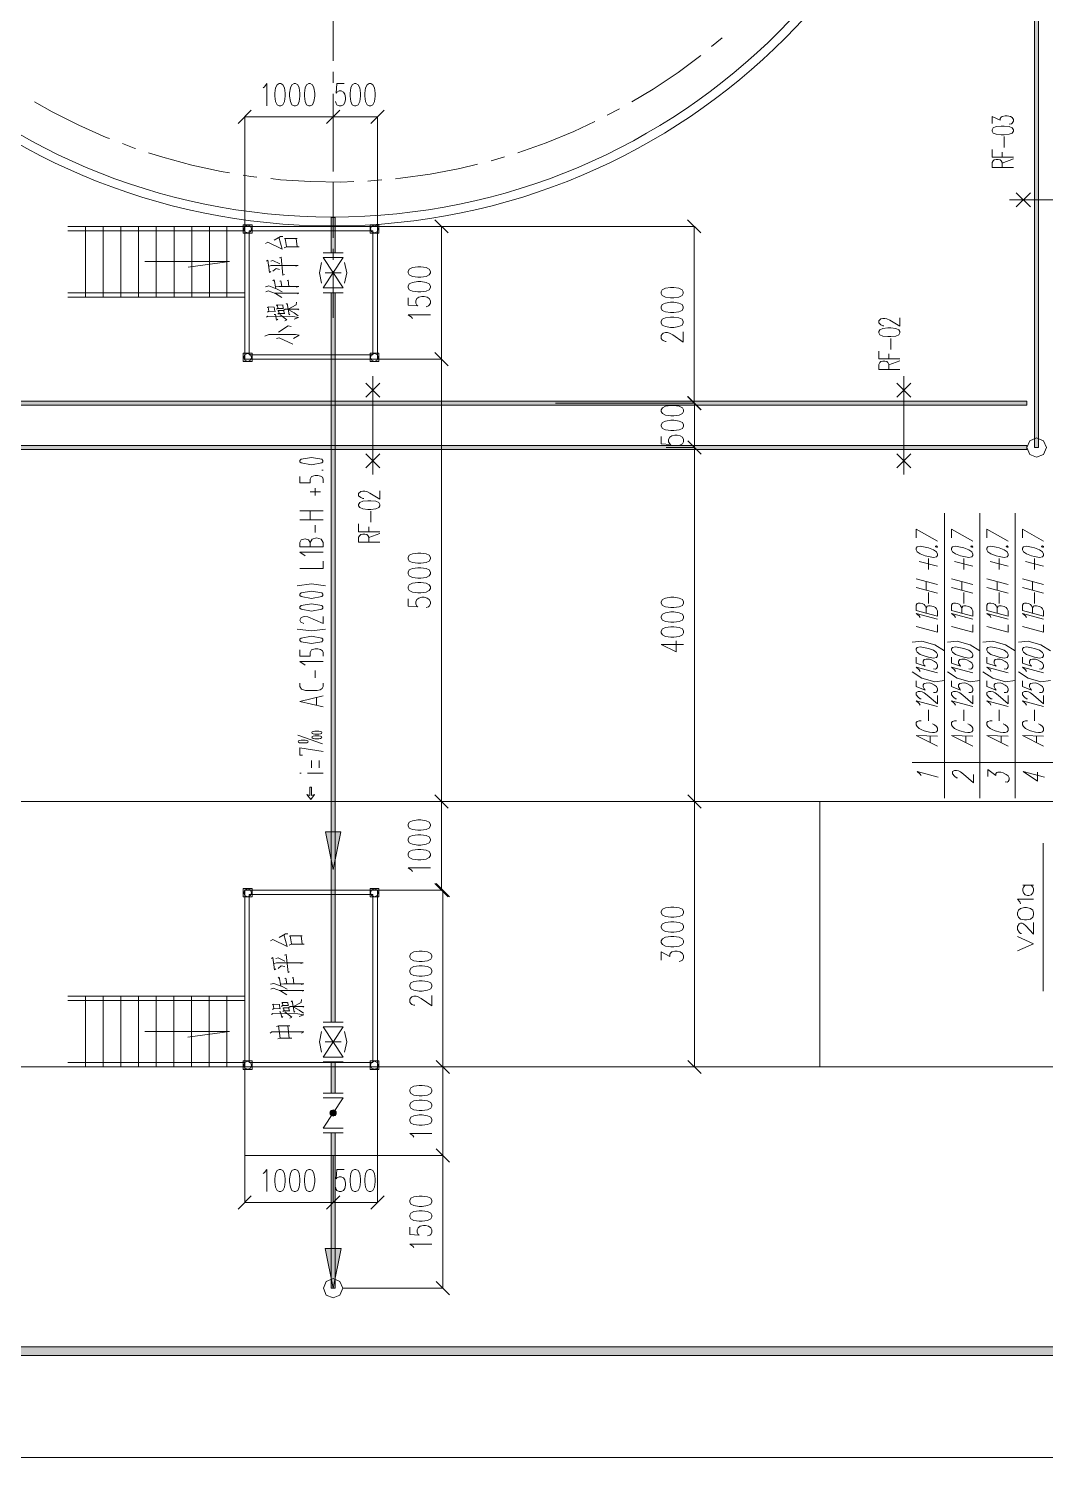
# Model space of a CAD drawing. Header units: millimetres. Extents: x 261 to 114907, y 32 to 1998430.
# Drawn here: x 61651 to 73145, y 1927133 to 1943283 of the extents above; entities that cross this region are included whole.
import ezdxf

# ---------------------------------------------------------------- set-up
doc = ezdxf.new("R2010")
doc.units = ezdxf.units.MM

msp = doc.modelspace()

# ---------------------------------------------------------------- hatches: boundary and pattern name
h = msp.add_hatch(color=0)
h.dxf.hatch_style = 2
h.paths.add_polyline_path([(73068, 1938547), (73023, 1938547), (73023, 1958852), (73068, 1958852)])
h = msp.add_hatch(color=0)
h.dxf.hatch_style = 2
h.paths.add_polyline_path([(65071, 1941148), (65116, 1941148), (65116, 1940748), (65071, 1940748)])
h = msp.add_hatch(color=0)
h.dxf.hatch_style = 2
h.paths.add_polyline_path([(65071, 1940298), (65116, 1940298), (65116, 1932054), (65071, 1932054)])
h = msp.add_hatch(color=0)
h.dxf.hatch_style = 2
h.paths.add_polyline_path([(72936, 1939070), (72936, 1939025), (53041, 1939025), (53041, 1939070)])
h = msp.add_hatch(color=0)
h.dxf.hatch_style = 2
h.paths.add_polyline_path([(72936, 1938570), (72936, 1938525), (53041, 1938525), (53041, 1938570)])
h = msp.add_hatch(color=0)
h.dxf.hatch_style = 2
h.paths.add_polyline_path([(65094, 1933778), (65009, 1934204), (65179, 1934204)])
h = msp.add_hatch(color=0)
h.dxf.hatch_style = 2
h.paths.add_polyline_path([(65071, 1931604), (65116, 1931604), (65116, 1931251), (65071, 1931251)])
h = msp.add_hatch(color=0)
h.dxf.hatch_style = 2
h.paths.add_polyline_path([(65060, 1931014), (65060, 1931038), (65059, 1931036)])
h = msp.add_hatch(color=0)
h.dxf.hatch_style = 2
h.paths.add_polyline_path([(65072, 1930999), (65072, 1931055), (65060, 1931038)])
h = msp.add_hatch(color=0)
h.dxf.hatch_style = 2
h.paths.add_polyline_path([(65060, 1931014), (65072, 1930999), (65060, 1931038)])
h = msp.add_hatch(color=0)
h.dxf.hatch_style = 2
h.paths.add_polyline_path([(65072, 1930999), (65074, 1930996), (65072, 1931055)])
h = msp.add_hatch(color=0)
h.dxf.hatch_style = 2
h.paths.add_polyline_path([(65074, 1930996), (65074, 1931055), (65072, 1931055)])
h = msp.add_hatch(color=0)
h.dxf.hatch_style = 2
h.paths.add_polyline_path([(65114, 1930997), (65114, 1931056), (65074, 1930996)])
h = msp.add_hatch(color=0)
h.dxf.hatch_style = 2
h.paths.add_polyline_path([(65074, 1930996), (65114, 1931056), (65074, 1931055)])
h = msp.add_hatch(color=0)
h.dxf.hatch_style = 2
h.paths.add_polyline_path([(65114, 1930997), (65115, 1930998), (65114, 1931056)])
h = msp.add_hatch(color=0)
h.dxf.hatch_style = 2
h.paths.add_polyline_path([(65115, 1930998), (65115, 1931054), (65114, 1931056)])
h = msp.add_hatch(color=0)
h.dxf.hatch_style = 2
h.paths.add_polyline_path([(65115, 1930998), (65127, 1931015), (65115, 1931054)])
h = msp.add_hatch(color=0)
h.dxf.hatch_style = 2
h.paths.add_polyline_path([(65127, 1931015), (65127, 1931039), (65115, 1931054)])
h = msp.add_hatch(color=0)
h.dxf.hatch_style = 2
h.paths.add_polyline_path([(65071, 1930802), (65116, 1930802), (65116, 1929045), (65071, 1929045)])
h = msp.add_hatch(color=0)
h.dxf.hatch_style = 2
h.paths.add_polyline_path([(65094, 1929045), (65184, 1929495), (65004, 1929495)])
h = msp.add_hatch(color=0)
h.dxf.hatch_style = 2
h.paths.add_polyline_path([(16914, 1928283), (17014, 1928383), (113657, 1928383), (113757, 1928283)])

# ---------------------------------------------------------------- linework, layer by layer
at = {"color": 0, "lineweight": 0}
for points in [[(114907, 1927133), (114907, 1998430), (13963, 1998430), (13963, 1927133)], [(73068, 1938547), (73023, 1938547), (73023, 1958852), (73068, 1958852)], [(64485, 1942661), (64460, 1942649), (64443, 1942613), (64435, 1942554), (64435, 1942518), (64443, 1942459), (64460, 1942423), (64485, 1942411), (64502, 1942411), (64527, 1942423), (64543, 1942459), (64552, 1942518), (64552, 1942554), (64543, 1942613), (64527, 1942649), (64502, 1942661)], [(64652, 1942661), (64627, 1942649), (64610, 1942613), (64602, 1942554), (64602, 1942518), (64610, 1942459), (64627, 1942423), (64652, 1942411), (64668, 1942411), (64693, 1942423), (64710, 1942459), (64718, 1942518), (64718, 1942554), (64710, 1942613), (64693, 1942649), (64668, 1942661)], [(64819, 1942661), (64794, 1942649), (64777, 1942613), (64769, 1942554), (64769, 1942518), (64777, 1942459), (64794, 1942423), (64819, 1942411), (64835, 1942411), (64860, 1942423), (64877, 1942459), (64885, 1942518), (64885, 1942554), (64877, 1942613), (64860, 1942649), (64835, 1942661)], [(65335, 1942661), (65310, 1942649), (65294, 1942613), (65285, 1942554), (65285, 1942518), (65294, 1942459), (65310, 1942423), (65335, 1942411), (65352, 1942411), (65377, 1942423), (65394, 1942459), (65402, 1942518), (65402, 1942554), (65394, 1942613), (65377, 1942649), (65352, 1942661)], [(65502, 1942661), (65477, 1942649), (65460, 1942613), (65452, 1942554), (65452, 1942518), (65460, 1942459), (65477, 1942423), (65502, 1942411), (65519, 1942411), (65544, 1942423), (65560, 1942459), (65569, 1942518), (65569, 1942554), (65560, 1942613), (65544, 1942649), (65519, 1942661)], [(72680, 1942083), (72646, 1942083), (72589, 1942088), (72554, 1942103), (72543, 1942124), (72543, 1942139), (72554, 1942160), (72589, 1942175), (72646, 1942180), (72680, 1942180), (72737, 1942175), (72771, 1942160), (72783, 1942139), (72783, 1942124), (72771, 1942103), (72737, 1942088)], [(65071, 1941148), (65116, 1941148), (65116, 1940748), (65071, 1940748)], [(64177, 1940970), (64076, 1940970), (64076, 1941066), (64177, 1941066)], [(64083, 1941018), (64096, 1941049), (64128, 1941063), (64159, 1941049), (64172, 1941018), (64159, 1940986), (64128, 1940973), (64096, 1940986)], [(65511, 1940970), (65611, 1940970), (65611, 1941066), (65511, 1941066)], [(65511, 1940970), (65611, 1940970), (65611, 1941066), (65511, 1941066)], [(65515, 1941018), (65528, 1941049), (65560, 1941063), (65591, 1941049), (65604, 1941018), (65591, 1940986), (65560, 1940973), (65528, 1940986)], [(65515, 1941018), (65528, 1941049), (65560, 1941063), (65591, 1941049), (65604, 1941018), (65591, 1940986), (65560, 1940973), (65528, 1940986)], [(65943, 1940523), (65955, 1940498), (65991, 1940481), (66050, 1940473), (66086, 1940473), (66146, 1940481), (66181, 1940498), (66193, 1940523), (66193, 1940539), (66181, 1940564), (66146, 1940581), (66086, 1940589), (66050, 1940589), (65991, 1940581), (65955, 1940564), (65943, 1940539)], [(65943, 1940356), (65955, 1940331), (65991, 1940315), (66050, 1940306), (66086, 1940306), (66146, 1940315), (66181, 1940331), (66193, 1940356), (66193, 1940373), (66181, 1940398), (66146, 1940414), (66086, 1940423), (66050, 1940423), (65991, 1940414), (65955, 1940398), (65943, 1940373)], [(68801, 1940290), (68813, 1940265), (68849, 1940248), (68908, 1940240), (68944, 1940240), (69003, 1940248), (69039, 1940265), (69051, 1940290), (69051, 1940306), (69039, 1940331), (69003, 1940348), (68944, 1940356), (68908, 1940356), (68849, 1940348), (68813, 1940331), (68801, 1940306)], [(65071, 1940298), (65116, 1940298), (65116, 1932054), (65071, 1932054)], [(68801, 1940123), (68813, 1940098), (68849, 1940081), (68908, 1940073), (68944, 1940073), (69003, 1940081), (69039, 1940098), (69051, 1940123), (69051, 1940140), (69039, 1940165), (69003, 1940181), (68944, 1940190), (68908, 1940190), (68849, 1940181), (68813, 1940165), (68801, 1940140)], [(68801, 1939956), (68813, 1939931), (68849, 1939914), (68908, 1939906), (68944, 1939906), (69003, 1939914), (69039, 1939931), (69051, 1939956), (69051, 1939973), (69039, 1939998), (69003, 1940015), (68944, 1940023), (68908, 1940023), (68849, 1940015), (68813, 1939998), (68801, 1939973)], [(71398, 1939801), (71364, 1939801), (71307, 1939806), (71273, 1939822), (71261, 1939843), (71261, 1939858), (71273, 1939878), (71307, 1939894), (71364, 1939899), (71398, 1939899), (71455, 1939894), (71490, 1939878), (71501, 1939858), (71501, 1939843), (71490, 1939822), (71455, 1939806)], [(64177, 1939520), (64076, 1939520), (64076, 1939616), (64177, 1939616)], [(64083, 1939567), (64096, 1939599), (64128, 1939612), (64159, 1939599), (64172, 1939567), (64159, 1939535), (64128, 1939522), (64096, 1939535)], [(65511, 1939520), (65611, 1939520), (65611, 1939616), (65511, 1939616)], [(65511, 1939520), (65611, 1939520), (65611, 1939616), (65511, 1939616)], [(65515, 1939567), (65528, 1939599), (65560, 1939612), (65591, 1939599), (65604, 1939567), (65591, 1939535), (65560, 1939522), (65528, 1939535)], [(65515, 1939567), (65528, 1939599), (65560, 1939612), (65591, 1939599), (65604, 1939567), (65591, 1939535), (65560, 1939522), (65528, 1939535)], [(72936, 1939070), (72936, 1939025), (53041, 1939025), (53041, 1939070)], [(68803, 1938956), (68815, 1938931), (68851, 1938914), (68910, 1938906), (68946, 1938906), (69006, 1938914), (69041, 1938931), (69053, 1938956), (69053, 1938973), (69041, 1938998), (69006, 1939014), (68946, 1939023), (68910, 1939023), (68851, 1939014), (68815, 1938998), (68803, 1938973)], [(68803, 1938789), (68815, 1938764), (68851, 1938747), (68910, 1938739), (68946, 1938739), (69006, 1938747), (69041, 1938764), (69053, 1938789), (69053, 1938806), (69041, 1938831), (69006, 1938847), (68946, 1938856), (68910, 1938856), (68851, 1938847), (68815, 1938831), (68803, 1938806)], [(72936, 1938570), (72936, 1938525), (53041, 1938525), (53041, 1938570)], [(72936, 1938547), (72968, 1938625), (73045, 1938657), (73123, 1938625), (73156, 1938547), (73123, 1938470), (73045, 1938437), (72968, 1938470)], [(65519, 1937848), (65485, 1937848), (65428, 1937854), (65394, 1937869), (65382, 1937889), (65382, 1937905), (65394, 1937926), (65428, 1937941), (65485, 1937946), (65519, 1937946), (65577, 1937941), (65611, 1937926), (65622, 1937905), (65622, 1937889), (65611, 1937869), (65577, 1937854)], [(71822, 1937315), (71787, 1937324), (71730, 1937345), (71696, 1937370), (71684, 1937393), (71684, 1937409), (71696, 1937426), (71730, 1937433), (71787, 1937422), (71822, 1937413), (71879, 1937392), (71913, 1937368), (71924, 1937344), (71924, 1937329), (71913, 1937311), (71879, 1937305)], [(71913, 1937420), (71921, 1937420), (71925, 1937424), (71921, 1937430), (71913, 1937435), (71904, 1937434), (71901, 1937430), (71904, 1937425)], [(72222, 1937315), (72187, 1937324), (72130, 1937345), (72096, 1937370), (72084, 1937393), (72084, 1937409), (72096, 1937426), (72130, 1937433), (72187, 1937422), (72222, 1937413), (72279, 1937392), (72313, 1937368), (72325, 1937344), (72325, 1937329), (72313, 1937311), (72279, 1937305)], [(72313, 1937420), (72322, 1937420), (72325, 1937424), (72322, 1937430), (72313, 1937435), (72305, 1937434), (72301, 1937430), (72305, 1937425)], [(72621, 1937315), (72587, 1937324), (72530, 1937345), (72496, 1937370), (72484, 1937393), (72484, 1937409), (72496, 1937426), (72530, 1937433), (72587, 1937422), (72621, 1937413), (72679, 1937392), (72713, 1937368), (72724, 1937344), (72724, 1937329), (72713, 1937311), (72679, 1937305)], [(72713, 1937420), (72721, 1937420), (72725, 1937424), (72721, 1937430), (72713, 1937435), (72705, 1937434), (72702, 1937430), (72705, 1937425)], [(73022, 1937315), (72987, 1937324), (72930, 1937345), (72896, 1937370), (72885, 1937393), (72885, 1937409), (72896, 1937426), (72930, 1937433), (72987, 1937422), (73022, 1937413), (73079, 1937392), (73113, 1937368), (73125, 1937344), (73125, 1937329), (73113, 1937311), (73079, 1937305)], [(73113, 1937420), (73122, 1937420), (73125, 1937424), (73122, 1937430), (73113, 1937435), (73105, 1937434), (73101, 1937430), (73105, 1937425)], [(65943, 1937289), (65955, 1937264), (65991, 1937247), (66050, 1937239), (66086, 1937239), (66146, 1937247), (66181, 1937264), (66193, 1937289), (66193, 1937305), (66181, 1937330), (66146, 1937347), (66086, 1937355), (66050, 1937355), (65991, 1937347), (65955, 1937330), (65943, 1937305)], [(65943, 1937122), (65955, 1937097), (65991, 1937080), (66050, 1937072), (66086, 1937072), (66146, 1937080), (66181, 1937097), (66193, 1937122), (66193, 1937139), (66181, 1937164), (66146, 1937180), (66086, 1937189), (66050, 1937189), (65991, 1937180), (65955, 1937164), (65943, 1937139)], [(65943, 1936956), (65955, 1936931), (65991, 1936914), (66050, 1936906), (66086, 1936906), (66146, 1936914), (66181, 1936931), (66193, 1936956), (66193, 1936972), (66181, 1936997), (66146, 1937014), (66086, 1937022), (66050, 1937022), (65991, 1937014), (65955, 1936997), (65943, 1936972)], [(68803, 1936789), (68815, 1936764), (68851, 1936747), (68910, 1936739), (68946, 1936739), (69006, 1936747), (69041, 1936764), (69053, 1936789), (69053, 1936805), (69041, 1936830), (69006, 1936847), (68946, 1936855), (68910, 1936855), (68851, 1936847), (68815, 1936830), (68803, 1936805)], [(68803, 1936622), (68815, 1936597), (68851, 1936580), (68910, 1936572), (68946, 1936572), (69006, 1936580), (69041, 1936597), (69053, 1936622), (69053, 1936639), (69041, 1936664), (69006, 1936680), (68946, 1936689), (68910, 1936689), (68851, 1936680), (68815, 1936664), (68803, 1936639)], [(68803, 1936455), (68815, 1936430), (68851, 1936413), (68910, 1936405), (68946, 1936405), (69006, 1936413), (69041, 1936430), (69053, 1936455), (69053, 1936472), (69041, 1936497), (69006, 1936513), (68946, 1936522), (68910, 1936522), (68851, 1936513), (68815, 1936497), (68803, 1936472)], [(71822, 1936179), (71787, 1936188), (71730, 1936208), (71696, 1936233), (71684, 1936257), (71684, 1936272), (71696, 1936289), (71730, 1936296), (71787, 1936285), (71822, 1936276), (71879, 1936256), (71913, 1936231), (71924, 1936207), (71924, 1936192), (71913, 1936175), (71879, 1936168)], [(72222, 1936179), (72187, 1936188), (72130, 1936208), (72096, 1936233), (72084, 1936257), (72084, 1936272), (72096, 1936289), (72130, 1936296), (72187, 1936285), (72222, 1936276), (72279, 1936256), (72313, 1936231), (72325, 1936207), (72325, 1936192), (72313, 1936175), (72279, 1936168)], [(72621, 1936179), (72587, 1936188), (72530, 1936208), (72496, 1936233), (72484, 1936257), (72484, 1936272), (72496, 1936289), (72530, 1936296), (72587, 1936285), (72621, 1936276), (72679, 1936256), (72713, 1936231), (72724, 1936207), (72724, 1936192), (72713, 1936175), (72679, 1936168)], [(73022, 1936179), (72987, 1936188), (72930, 1936208), (72896, 1936233), (72885, 1936257), (72885, 1936272), (72896, 1936289), (72930, 1936296), (72987, 1936285), (73022, 1936276), (73079, 1936256), (73113, 1936231), (73125, 1936207), (73125, 1936192), (73113, 1936175), (73079, 1936168)], [(70595, 1931546), (70595, 1934546), (79597, 1934546), (79597, 1931546)], [(65094, 1933778), (65009, 1934204), (65179, 1934204)], [(65943, 1934271), (65955, 1934246), (65991, 1934230), (66050, 1934221), (66086, 1934221), (66146, 1934230), (66181, 1934246), (66193, 1934271), (66193, 1934288), (66181, 1934313), (66146, 1934330), (66086, 1934338), (66050, 1934338), (65991, 1934330), (65955, 1934313), (65943, 1934288)], [(65943, 1934105), (65955, 1934080), (65991, 1934063), (66050, 1934055), (66086, 1934055), (66146, 1934063), (66181, 1934080), (66193, 1934105), (66193, 1934121), (66181, 1934146), (66146, 1934163), (66086, 1934171), (66050, 1934171), (65991, 1934163), (65955, 1934146), (65943, 1934121)], [(65943, 1933938), (65955, 1933913), (65991, 1933896), (66050, 1933888), (66086, 1933888), (66146, 1933896), (66181, 1933913), (66193, 1933938), (66193, 1933955), (66181, 1933980), (66146, 1933996), (66086, 1934005), (66050, 1934005), (65991, 1933996), (65955, 1933980), (65943, 1933955)], [(64177, 1933469), (64076, 1933469), (64076, 1933565), (64177, 1933565)], [(64177, 1933469), (64076, 1933469), (64076, 1933565), (64177, 1933565)], [(64083, 1933516), (64096, 1933547), (64128, 1933561), (64159, 1933547), (64172, 1933516), (64159, 1933484), (64128, 1933471), (64096, 1933484)], [(64083, 1933516), (64096, 1933547), (64128, 1933561), (64159, 1933547), (64172, 1933516), (64159, 1933484), (64128, 1933471), (64096, 1933484)], [(65511, 1933469), (65611, 1933469), (65611, 1933565), (65511, 1933565)], [(65515, 1933516), (65528, 1933547), (65560, 1933561), (65591, 1933547), (65604, 1933516), (65591, 1933484), (65560, 1933471), (65528, 1933484)], [(68803, 1933288), (68815, 1933263), (68851, 1933246), (68910, 1933238), (68946, 1933238), (69006, 1933246), (69041, 1933263), (69053, 1933288), (69053, 1933304), (69041, 1933329), (69006, 1933346), (68946, 1933354), (68910, 1933354), (68851, 1933346), (68815, 1933329), (68803, 1933304)], [(72933, 1933208), (72907, 1933208), (72864, 1933216), (72839, 1933238), (72830, 1933266), (72830, 1933288), (72839, 1933318), (72864, 1933339), (72907, 1933347), (72933, 1933347), (72976, 1933339), (73001, 1933318), (73010, 1933288), (73010, 1933266), (73001, 1933238), (72976, 1933216)], [(68803, 1933121), (68815, 1933096), (68851, 1933079), (68910, 1933071), (68946, 1933071), (69006, 1933079), (69041, 1933096), (69053, 1933121), (69053, 1933138), (69041, 1933163), (69006, 1933179), (68946, 1933188), (68910, 1933188), (68851, 1933179), (68815, 1933163), (68803, 1933138)], [(68803, 1932954), (68815, 1932929), (68851, 1932913), (68910, 1932904), (68946, 1932904), (69006, 1932913), (69041, 1932929), (69053, 1932954), (69053, 1932971), (69041, 1932996), (69006, 1933013), (68946, 1933021), (68910, 1933021), (68851, 1933013), (68815, 1932996), (68803, 1932971)], [(65959, 1932788), (65971, 1932763), (66006, 1932746), (66066, 1932738), (66102, 1932738), (66162, 1932746), (66197, 1932763), (66209, 1932788), (66209, 1932804), (66197, 1932829), (66162, 1932846), (66102, 1932854), (66066, 1932854), (66006, 1932846), (65971, 1932829), (65959, 1932804)], [(65959, 1932621), (65971, 1932596), (66006, 1932579), (66066, 1932571), (66102, 1932571), (66162, 1932579), (66197, 1932596), (66209, 1932621), (66209, 1932638), (66197, 1932663), (66162, 1932680), (66102, 1932688), (66066, 1932688), (66006, 1932680), (65971, 1932663), (65959, 1932638)], [(65959, 1932454), (65971, 1932429), (66006, 1932413), (66066, 1932404), (66102, 1932404), (66162, 1932413), (66197, 1932429), (66209, 1932454), (66209, 1932471), (66197, 1932496), (66162, 1932513), (66102, 1932521), (66066, 1932521), (66006, 1932513), (65971, 1932496), (65959, 1932471)], [(64177, 1931518), (64076, 1931518), (64076, 1931614), (64177, 1931614)], [(64177, 1931518), (64076, 1931518), (64076, 1931614), (64177, 1931614)], [(64083, 1931565), (64096, 1931597), (64128, 1931610), (64159, 1931597), (64172, 1931565), (64159, 1931534), (64128, 1931520), (64096, 1931534)], [(64083, 1931565), (64096, 1931597), (64128, 1931610), (64159, 1931597), (64172, 1931565), (64159, 1931534), (64128, 1931520), (64096, 1931534)], [(65511, 1931518), (65611, 1931518), (65611, 1931614), (65511, 1931614)], [(65515, 1931565), (65528, 1931597), (65560, 1931610), (65591, 1931597), (65604, 1931565), (65591, 1931534), (65560, 1931520), (65528, 1931534)], [(65071, 1931604), (65116, 1931604), (65116, 1931251), (65071, 1931251)], [(65959, 1931271), (65971, 1931246), (66006, 1931229), (66066, 1931221), (66102, 1931221), (66162, 1931229), (66197, 1931246), (66209, 1931271), (66209, 1931287), (66197, 1931312), (66162, 1931329), (66102, 1931337), (66066, 1931337), (66006, 1931329), (65971, 1931312), (65959, 1931287)], [(65959, 1931104), (65971, 1931079), (66006, 1931062), (66066, 1931054), (66102, 1931054), (66162, 1931062), (66197, 1931079), (66209, 1931104), (66209, 1931120), (66197, 1931145), (66162, 1931162), (66102, 1931170), (66066, 1931170), (66006, 1931162), (65971, 1931145), (65959, 1931120)], [(65058, 1931026), (65068, 1931052), (65094, 1931062), (65119, 1931052), (65129, 1931026), (65119, 1931001), (65094, 1930990), (65068, 1931001)], [(65060, 1931014), (65060, 1931038), (65059, 1931036)], [(65072, 1930999), (65072, 1931055), (65060, 1931038)], [(65060, 1931014), (65072, 1930999), (65060, 1931038)], [(65072, 1930999), (65074, 1930996), (65072, 1931055)], [(65074, 1930996), (65074, 1931055), (65072, 1931055)], [(65114, 1930997), (65114, 1931056), (65074, 1930996)], [(65074, 1930996), (65114, 1931056), (65074, 1931055)], [(65114, 1930997), (65115, 1930998), (65114, 1931056)], [(65115, 1930998), (65115, 1931054), (65114, 1931056)], [(65115, 1930998), (65127, 1931015), (65115, 1931054)], [(65127, 1931015), (65127, 1931039), (65115, 1931054)], [(65127, 1931015), (65127, 1931039)], [(65959, 1930937), (65971, 1930912), (66006, 1930896), (66066, 1930887), (66102, 1930887), (66162, 1930896), (66197, 1930912), (66209, 1930937), (66209, 1930954), (66197, 1930979), (66162, 1930995), (66102, 1931004), (66066, 1931004), (66006, 1930995), (65971, 1930979), (65959, 1930954)], [(65071, 1930802), (65116, 1930802), (65116, 1929045), (65071, 1929045)], [(64485, 1930389), (64460, 1930377), (64443, 1930341), (64435, 1930281), (64435, 1930246), (64443, 1930186), (64460, 1930150), (64485, 1930138), (64502, 1930138), (64527, 1930150), (64543, 1930186), (64552, 1930246), (64552, 1930281), (64543, 1930341), (64527, 1930377), (64502, 1930389)], [(64652, 1930389), (64627, 1930377), (64610, 1930341), (64602, 1930281), (64602, 1930246), (64610, 1930186), (64627, 1930150), (64652, 1930138), (64668, 1930138), (64693, 1930150), (64710, 1930186), (64718, 1930246), (64718, 1930281), (64710, 1930341), (64693, 1930377), (64668, 1930389)], [(64819, 1930389), (64794, 1930377), (64777, 1930341), (64769, 1930281), (64769, 1930246), (64777, 1930186), (64794, 1930150), (64819, 1930138), (64835, 1930138), (64860, 1930150), (64877, 1930186), (64885, 1930246), (64885, 1930281), (64877, 1930341), (64860, 1930377), (64835, 1930389)], [(65335, 1930389), (65310, 1930377), (65294, 1930341), (65285, 1930281), (65285, 1930246), (65294, 1930186), (65310, 1930150), (65335, 1930138), (65352, 1930138), (65377, 1930150), (65394, 1930186), (65402, 1930246), (65402, 1930281), (65394, 1930341), (65377, 1930377), (65352, 1930389)], [(65502, 1930389), (65477, 1930377), (65460, 1930341), (65452, 1930281), (65452, 1930246), (65460, 1930186), (65477, 1930150), (65502, 1930138), (65519, 1930138), (65544, 1930150), (65560, 1930186), (65569, 1930246), (65569, 1930281), (65560, 1930341), (65544, 1930377), (65519, 1930389)], [(65959, 1930020), (65971, 1929995), (66006, 1929979), (66066, 1929970), (66102, 1929970), (66162, 1929979), (66197, 1929995), (66209, 1930020), (66209, 1930037), (66197, 1930062), (66162, 1930079), (66102, 1930087), (66066, 1930087), (66006, 1930079), (65971, 1930062), (65959, 1930037)], [(65959, 1929854), (65971, 1929829), (66006, 1929812), (66066, 1929804), (66102, 1929804), (66162, 1929812), (66197, 1929829), (66209, 1929854), (66209, 1929870), (66197, 1929895), (66162, 1929912), (66102, 1929920), (66066, 1929920), (66006, 1929912), (65971, 1929895), (65959, 1929870)], [(65094, 1929045), (65184, 1929495), (65004, 1929495)], [(64984, 1929045), (65016, 1929123), (65094, 1929155), (65171, 1929123), (65204, 1929045), (65171, 1928967), (65094, 1928935), (65016, 1928967)], [(16914, 1928283), (17014, 1928383), (113657, 1928383), (113757, 1928283)]]:
    msp.add_lwpolyline(points, close=True, dxfattribs=at)
for points in [[(65094, 1942919), (65094, 1943544)], [(69372, 1943079), (69493, 1943179)], [(68469, 1942454), (68711, 1942599), (68993, 1942788), (69250, 1942980)], [(65094, 1942669), (65094, 1942794)], [(64302, 1942613), (64319, 1942625), (64343, 1942661), (64343, 1942411)], [(65219, 1942661), (65136, 1942661), (65127, 1942554), (65136, 1942566), (65161, 1942578), (65186, 1942578), (65211, 1942566), (65227, 1942542), (65235, 1942506), (65235, 1942482), (65227, 1942447), (65211, 1942423), (65186, 1942411), (65161, 1942411), (65136, 1942423), (65127, 1942435), (65119, 1942459)], [(61719, 1942454), (61916, 1942343), (62219, 1942191), (62530, 1942054), (62565, 1942040)], [(65094, 1941918), (65094, 1942544)], [(64169, 1942361), (64019, 1942211)], [(64094, 1940856), (64094, 1942288)], [(65094, 1942286), (64094, 1942286)], [(65169, 1942361), (65019, 1942211)], [(65019, 1942211), (65169, 1942361)], [(65094, 1941783), (65094, 1942288)], [(65094, 1941783), (65094, 1942288)], [(65594, 1942286), (65094, 1942286)], [(65519, 1942211), (65669, 1942361)], [(65594, 1940868), (65594, 1942288)], [(68193, 1942303), (68332, 1942377)], [(72543, 1942211), (72543, 1942288), (72634, 1942247), (72634, 1942267), (72646, 1942283), (72657, 1942288), (72691, 1942298), (72714, 1942298), (72749, 1942288), (72771, 1942278), (72783, 1942257), (72783, 1942237), (72771, 1942216), (72760, 1942206), (72737, 1942201)], [(67180, 1941879), (67500, 1941992), (67814, 1942120), (68053, 1942233)], [(62712, 1941984), (62846, 1941933), (62859, 1941929)], [(72680, 1941938), (72680, 1942062)], [(63008, 1941880), (63169, 1941828), (63497, 1941740), (63829, 1941668), (63922, 1941653)], [(65094, 1941668), (65094, 1941793)], [(66879, 1941789), (67029, 1941834)], [(72783, 1941830), (72543, 1941830), (72543, 1941918)], [(72783, 1941712), (72543, 1941712), (72543, 1941768), (72554, 1941789), (72566, 1941799), (72589, 1941805), (72612, 1941805), (72634, 1941799), (72646, 1941789), (72657, 1941768), (72657, 1941712)], [(72657, 1941830), (72657, 1941887)], [(72657, 1941763), (72783, 1941810)], [(64077, 1941627), (64163, 1941612), (64232, 1941605)], [(65799, 1941586), (65856, 1941591), (66192, 1941638), (66525, 1941702), (66726, 1941751)], [(64388, 1941587), (64500, 1941574), (64839, 1941553), (65179, 1941549), (65329, 1941554)], [(65094, 1940918), (65094, 1941543)], [(65486, 1941560), (65518, 1941562), (65643, 1941572)], [(72740, 1941348), (74352, 1941348)], [(72975, 1941269), (72816, 1941428)], [(72975, 1941428), (72816, 1941269)], [(64095, 1941048), (62094, 1941048)], [(64095, 1940998), (62094, 1940998)], [(62294, 1940248), (62294, 1941048)], [(62494, 1940248), (62494, 1941048)], [(62694, 1940248), (62694, 1941048)], [(62894, 1940248), (62894, 1941048)], [(63094, 1940248), (63094, 1941048)], [(63295, 1940248), (63295, 1941048)], [(63495, 1940248), (63495, 1941048)], [(63695, 1940248), (63695, 1941048)], [(63894, 1940248), (63894, 1941048)], [(65594, 1941048), (64094, 1941048)], [(64094, 1939547), (64094, 1941048)], [(65544, 1940998), (64144, 1940998)], [(64144, 1939597), (64144, 1940998)], [(65097, 1941048), (69178, 1941048)], [(65544, 1939597), (65544, 1940998)], [(65594, 1939547), (65594, 1941048)], [(66016, 1941048), (66321, 1941048)], [(66393, 1940973), (66243, 1941123)], [(66318, 1939547), (66318, 1941048)], [(69251, 1940973), (69101, 1941123)], [(69176, 1941048), (69176, 1939048)], [(64357, 1940869), (64328, 1940854)], [(64357, 1940869), (64518, 1940791), (64480, 1940924)], [(64499, 1940935), (64426, 1940892)], [(64499, 1940935), (64524, 1940935)], [(64565, 1940820), (64552, 1940910), (64540, 1940906), (64556, 1940910), (64688, 1940912), (64675, 1940912), (64688, 1940818)], [(64568, 1940818), (64540, 1940805)], [(64568, 1940818), (64710, 1940818)], [(64388, 1940537), (64373, 1940527), (64357, 1940664), (64341, 1940654)], [(64414, 1940660), (64388, 1940656)], [(64414, 1940660), (64493, 1940625)], [(64527, 1940496), (64505, 1940701), (64486, 1940693)], [(64981, 1940748), (65206, 1940748)], [(64981, 1940694), (65206, 1940694)], [(64981, 1940694), (65206, 1940352)], [(65206, 1940694), (64981, 1940352)], [(65094, 1940668), (65094, 1940793)], [(62966, 1940649), (63924, 1940649)], [(63924, 1940649), (63454, 1940586)], [(64395, 1940605), (64370, 1940597)], [(64395, 1940605), (64697, 1940605), (64672, 1940597)], [(64448, 1940570), (64414, 1940543)], [(64448, 1940570), (64489, 1940562)], [(64527, 1940496), (64543, 1940505)], [(64963, 1940406), (64941, 1940523), (64963, 1940640)], [(65184, 1940523), (65004, 1940523)], [(65094, 1940013), (65094, 1940543)], [(65224, 1940640), (65247, 1940523), (65224, 1940406)], [(64366, 1940374), (64328, 1940365)], [(64366, 1940374), (64461, 1940336), (64518, 1940306)], [(64445, 1940345), (64426, 1940445), (64414, 1940433)], [(64480, 1940369), (64445, 1940363)], [(64480, 1940369), (64707, 1940369), (64675, 1940359)], [(64502, 1940433), (64493, 1940427)], [(64502, 1940433), (64515, 1940369)], [(64593, 1940369), (64584, 1940441), (64574, 1940435)], [(64981, 1940352), (65206, 1940352)], [(64095, 1940298), (62094, 1940298)], [(64095, 1940248), (62094, 1940248)], [(64360, 1940318), (64332, 1940308)], [(64360, 1940318), (64442, 1940287), (64515, 1940244)], [(64426, 1940293), (64707, 1940293), (64691, 1940285)], [(64603, 1940054), (64596, 1940046), (64574, 1940175), (64562, 1940167)], [(64587, 1940111), (64675, 1940159), (64678, 1940189)], [(64981, 1940298), (65206, 1940298)], [(65943, 1940240), (65943, 1940156), (66050, 1940148), (66039, 1940156), (66027, 1940181), (66027, 1940206), (66039, 1940231), (66062, 1940248), (66098, 1940256), (66122, 1940256), (66158, 1940248), (66181, 1940231), (66193, 1940206), (66193, 1940181), (66181, 1940156), (66170, 1940148), (66146, 1940140)], [(64354, 1940031), (64341, 1940023)], [(64366, 1940089), (64360, 1940136), (64347, 1940130), (64363, 1940138), (64429, 1940136), (64436, 1940089)], [(64366, 1940089), (64351, 1940077)], [(64354, 1940031), (64637, 1940029), (64703, 1940019), (64653, 1939999)], [(64366, 1940089), (64442, 1940087)], [(64467, 1939999), (64455, 1939986), (64442, 1940052), (64429, 1940050)], [(64464, 1940121), (64452, 1940113)], [(64470, 1940119), (64464, 1940156), (64455, 1940150), (64461, 1940159), (64521, 1940156)], [(64464, 1940121), (64534, 1940121)], [(64477, 1940097), (64467, 1940091), (64477, 1940097), (64537, 1940097), (64540, 1940062)], [(64477, 1940062), (64467, 1940056)], [(64477, 1940097), (64483, 1940062)], [(64477, 1940062), (64546, 1940062)], [(64549, 1939980), (64571, 1939993), (64493, 1940052)], [(64524, 1940159), (64530, 1940121)], [(64537, 1940101), (64552, 1940111), (64707, 1940111), (64694, 1940105)], [(64653, 1940072), (64593, 1940103)], [(64653, 1940072), (64700, 1940036)], [(65991, 1940006), (65979, 1940023), (65943, 1940048), (66193, 1940048)], [(71318, 1939925), (71307, 1939925), (71284, 1939935), (71261, 1939956), (71261, 1939981), (71284, 1940002), (71307, 1940007), (71330, 1940007), (71352, 1940002), (71387, 1939987), (71501, 1939920), (71501, 1940012)], [(64587, 1939923), (64477, 1939851)], [(64587, 1939923), (64621, 1939915)], [(68860, 1939748), (68849, 1939748), (68825, 1939756), (68813, 1939764), (68801, 1939781), (68801, 1939814), (68813, 1939831), (68825, 1939839), (68849, 1939848), (68872, 1939848), (68896, 1939839), (68932, 1939823), (69051, 1939739), (69051, 1939856)], [(64366, 1939825), (64322, 1939808)], [(64366, 1939825), (64669, 1939827), (64710, 1939816), (64644, 1939781)], [(64483, 1939788), (64452, 1939780)], [(64483, 1939788), (64637, 1939718)], [(71398, 1939657), (71398, 1939781)], [(65594, 1939547), (64094, 1939547)], [(65544, 1939597), (64144, 1939597)], [(65456, 1939547), (66321, 1939547)], [(65456, 1939547), (66321, 1939547)], [(66393, 1939473), (66243, 1939622)], [(66243, 1939622), (66393, 1939473)], [(66318, 1934546), (66318, 1939547)], [(71501, 1939549), (71261, 1939549), (71261, 1939637)], [(71501, 1939431), (71261, 1939431), (71261, 1939488), (71273, 1939508), (71284, 1939519), (71307, 1939524), (71330, 1939524), (71352, 1939519), (71364, 1939508), (71375, 1939488), (71375, 1939431)], [(71375, 1939549), (71375, 1939606)], [(71375, 1939482), (71501, 1939529)], [(65623, 1939118), (65464, 1939277)], [(65464, 1939118), (65623, 1939277)], [(65544, 1938242), (65544, 1939353)], [(71625, 1939118), (71466, 1939277)], [(71466, 1939118), (71625, 1939277)], [(71545, 1938242), (71545, 1939353)], [(67609, 1939048), (69178, 1939048)], [(68859, 1939048), (69180, 1939048)], [(69101, 1939123), (69251, 1938973)], [(69253, 1938973), (69103, 1939123)], [(69178, 1939048), (69178, 1938547)], [(68803, 1938672), (68803, 1938589), (68910, 1938581), (68898, 1938589), (68886, 1938614), (68886, 1938639), (68898, 1938664), (68922, 1938681), (68958, 1938689), (68981, 1938689), (69017, 1938681), (69041, 1938664), (69053, 1938639), (69053, 1938614), (69041, 1938589), (69029, 1938581), (69006, 1938572)], [(69103, 1938622), (69253, 1938472)], [(69253, 1938472), (69103, 1938622)], [(64732, 1938416), (64719, 1938403), (64719, 1938387), (64732, 1938375)], [(64965, 1938416), (64849, 1938436), (64732, 1938416)], [(64965, 1938375), (64978, 1938387), (64978, 1938403), (64965, 1938416)], [(65623, 1938477), (65464, 1938318)], [(65464, 1938477), (65623, 1938318)], [(68859, 1938547), (69180, 1938547)], [(68859, 1938547), (69180, 1938547)], [(69178, 1938547), (69178, 1934546)], [(71625, 1938477), (71466, 1938318)], [(71466, 1938477), (71625, 1938318)], [(64732, 1938375), (64849, 1938354), (64965, 1938375)], [(64892, 1938232), (64851, 1938220), (64834, 1938191)], [(64921, 1938232), (64892, 1938232)], [(64980, 1938191), (64972, 1938212), (64951, 1938226), (64921, 1938232)], [(64980, 1938293), (64965, 1938293)], [(64834, 1938191), (64834, 1938150), (64718, 1938150), (64718, 1938222)], [(64892, 1938007), (64892, 1938089)], [(64980, 1938150), (64980, 1938191)], [(64951, 1938048), (64834, 1938048)], [(65439, 1937972), (65428, 1937972), (65405, 1937982), (65382, 1938003), (65382, 1938028), (65405, 1938049), (65428, 1938054), (65451, 1938054), (65474, 1938049), (65508, 1938033), (65622, 1937966), (65622, 1938059)], [(64718, 1937834), (64980, 1937834)], [(64834, 1937732), (64834, 1937834)], [(65519, 1937704), (65519, 1937828)], [(72004, 1934584), (72004, 1937807)], [(72404, 1934584), (72404, 1937807)], [(72805, 1934584), (72805, 1937807)], [(72805, 1934584), (72805, 1937807)], [(64980, 1937732), (64718, 1937732)], [(64892, 1937589), (64892, 1937670)], [(65622, 1937596), (65382, 1937596), (65382, 1937684)], [(65497, 1937596), (65497, 1937653)], [(71684, 1937527), (71684, 1937625), (71924, 1937489)], [(72084, 1937527), (72084, 1937625), (72325, 1937489)], [(72484, 1937527), (72484, 1937625), (72724, 1937489)], [(72885, 1937527), (72885, 1937625), (73125, 1937489)], [(64980, 1937476), (64958, 1937512), (64907, 1937527), (64855, 1937512), (64834, 1937476), (64817, 1937505), (64776, 1937517), (64734, 1937505), (64718, 1937476)], [(64718, 1937476), (64718, 1937425), (64980, 1937425)], [(64834, 1937476), (64834, 1937425)], [(64980, 1937425), (64980, 1937476)], [(65622, 1937478), (65382, 1937478), (65382, 1937534), (65394, 1937555), (65405, 1937565), (65428, 1937570), (65451, 1937570), (65474, 1937565), (65485, 1937555), (65497, 1937534), (65497, 1937478)], [(65497, 1937530), (65622, 1937576)], [(64980, 1937364), (64718, 1937364), (64776, 1937323)], [(64718, 1937180), (64980, 1937180), (64980, 1937262)], [(71822, 1937171), (71822, 1937295)], [(72222, 1937171), (72222, 1937295)], [(72621, 1937171), (72621, 1937295)], [(73022, 1937171), (73022, 1937295)], [(71719, 1937261), (71924, 1937205)], [(72119, 1937261), (72325, 1937205)], [(72519, 1937261), (72724, 1937205)], [(72919, 1937261), (73125, 1937205)], [(65009, 1936986), (64849, 1937006), (64688, 1936986)], [(71684, 1937064), (71924, 1937000)], [(71924, 1936902), (71684, 1936966)], [(71798, 1936936), (71798, 1937034)], [(72084, 1937064), (72325, 1937000)], [(72325, 1936902), (72084, 1936966)], [(72199, 1936936), (72199, 1937034)], [(72484, 1937064), (72724, 1937000)], [(72724, 1936902), (72484, 1936966)], [(72599, 1936936), (72599, 1937034)], [(72885, 1937064), (73125, 1937000)], [(73125, 1936902), (72885, 1936966)], [(72999, 1936936), (72999, 1937034)], [(64732, 1936905), (64719, 1936892), (64719, 1936876), (64732, 1936864)], [(64965, 1936905), (64849, 1936925), (64732, 1936905)], [(64732, 1936864), (64849, 1936843), (64965, 1936864)], [(64965, 1936762), (64849, 1936782), (64732, 1936762)], [(64965, 1936864), (64978, 1936876), (64978, 1936892), (64965, 1936905)], [(65943, 1936839), (65943, 1936755), (66050, 1936747), (66039, 1936755), (66027, 1936780), (66027, 1936805), (66039, 1936830), (66062, 1936847), (66098, 1936855), (66122, 1936855), (66158, 1936847), (66181, 1936830), (66193, 1936805), (66193, 1936780), (66181, 1936755), (66170, 1936747), (66146, 1936739)], [(71924, 1936640), (71684, 1936704), (71684, 1936766), (71696, 1936783), (71707, 1936790), (71730, 1936790), (71753, 1936783), (71776, 1936772), (71787, 1936759), (71798, 1936735), (71798, 1936673)], [(71822, 1936786), (71822, 1936909)], [(72325, 1936640), (72084, 1936704), (72084, 1936766), (72096, 1936783), (72107, 1936790), (72130, 1936790), (72153, 1936783), (72176, 1936772), (72187, 1936759), (72199, 1936735), (72199, 1936673)], [(72222, 1936786), (72222, 1936909)], [(72724, 1936640), (72484, 1936704), (72484, 1936766), (72496, 1936783), (72507, 1936790), (72530, 1936790), (72553, 1936783), (72576, 1936772), (72587, 1936759), (72599, 1936735), (72599, 1936673)], [(72621, 1936786), (72621, 1936909)], [(73125, 1936640), (72885, 1936704), (72885, 1936766), (72896, 1936783), (72908, 1936790), (72930, 1936790), (72953, 1936783), (72976, 1936772), (72987, 1936759), (72999, 1936735), (72999, 1936673)], [(73022, 1936786), (73022, 1936909)], [(64806, 1936633), (64767, 1936639), (64731, 1936625), (64718, 1936598)], [(64732, 1936762), (64719, 1936749), (64719, 1936733), (64732, 1936721)], [(64732, 1936721), (64849, 1936700), (64965, 1936721)], [(64806, 1936633), (64980, 1936557), (64980, 1936639)], [(64965, 1936721), (64978, 1936733), (64978, 1936749), (64965, 1936762)], [(71730, 1936625), (71719, 1936644), (71684, 1936673), (71924, 1936609)], [(71798, 1936735), (71810, 1936753), (71822, 1936760), (71844, 1936759), (71879, 1936750), (71901, 1936738), (71913, 1936725), (71924, 1936701), (71924, 1936640)], [(72130, 1936625), (72119, 1936644), (72084, 1936673), (72325, 1936609)], [(72199, 1936735), (72210, 1936753), (72222, 1936760), (72244, 1936759), (72279, 1936750), (72302, 1936738), (72313, 1936725), (72325, 1936701), (72325, 1936640)], [(72530, 1936625), (72519, 1936644), (72484, 1936673), (72724, 1936609)], [(72599, 1936735), (72610, 1936753), (72621, 1936760), (72645, 1936759), (72679, 1936750), (72702, 1936738), (72713, 1936725), (72724, 1936701), (72724, 1936640)], [(72930, 1936625), (72919, 1936644), (72885, 1936673), (73125, 1936609)], [(72999, 1936735), (73010, 1936753), (73022, 1936760), (73045, 1936759), (73079, 1936750), (73102, 1936738), (73113, 1936725), (73125, 1936701), (73125, 1936640)], [(64688, 1936496), (64849, 1936476), (65009, 1936496)], [(64718, 1936598), (64729, 1936572), (64761, 1936557)], [(71684, 1936524), (71924, 1936460), (71924, 1936542)], [(72084, 1936524), (72325, 1936460), (72325, 1936542)], [(72484, 1936524), (72724, 1936460), (72724, 1936542)], [(72885, 1936524), (73125, 1936460), (73125, 1936542)], [(64732, 1936394), (64719, 1936382), (64719, 1936366), (64732, 1936353)], [(64965, 1936394), (64849, 1936415), (64732, 1936394)], [(64732, 1936353), (64849, 1936332), (64965, 1936353)], [(64965, 1936353), (64978, 1936366), (64978, 1936382), (64965, 1936394)], [(68803, 1936322), (68970, 1936238), (68970, 1936363)], [(68803, 1936322), (69053, 1936322)], [(72004, 1936248), (71894, 1936319), (71749, 1936358), (71638, 1936346)], [(72404, 1936248), (72294, 1936319), (72149, 1936358), (72039, 1936346)], [(72805, 1936248), (72694, 1936319), (72549, 1936358), (72439, 1936346)], [(73204, 1936248), (73094, 1936319), (72949, 1936358), (72839, 1936346)], [(64834, 1936231), (64834, 1936190), (64718, 1936190), (64718, 1936261)], [(64892, 1936272), (64851, 1936260), (64834, 1936231)], [(64921, 1936272), (64892, 1936272)], [(64980, 1936231), (64972, 1936251), (64951, 1936266), (64921, 1936272)], [(64980, 1936190), (64980, 1936231)], [(71684, 1936179), (71684, 1936112), (71787, 1936075), (71776, 1936088), (71764, 1936111), (71764, 1936132), (71776, 1936150), (71798, 1936154), (71833, 1936155), (71856, 1936149), (71890, 1936129), (71913, 1936113), (71924, 1936089), (71924, 1936069), (71913, 1936051), (71901, 1936044), (71879, 1936045)], [(72084, 1936179), (72084, 1936112), (72187, 1936075), (72176, 1936088), (72164, 1936111), (72164, 1936132), (72176, 1936150), (72199, 1936154), (72233, 1936155), (72256, 1936149), (72290, 1936129), (72313, 1936113), (72325, 1936089), (72325, 1936069), (72313, 1936051), (72302, 1936044), (72279, 1936045)], [(72484, 1936179), (72484, 1936112), (72587, 1936075), (72576, 1936088), (72565, 1936111), (72565, 1936132), (72576, 1936150), (72599, 1936154), (72633, 1936155), (72656, 1936149), (72690, 1936129), (72713, 1936113), (72724, 1936089), (72724, 1936069), (72713, 1936051), (72702, 1936044), (72679, 1936045)], [(72885, 1936179), (72885, 1936112), (72987, 1936075), (72976, 1936088), (72964, 1936111), (72964, 1936132), (72976, 1936150), (72999, 1936154), (73033, 1936155), (73056, 1936149), (73090, 1936129), (73113, 1936113), (73125, 1936089), (73125, 1936069), (73113, 1936051), (73102, 1936044), (73079, 1936045)], [(64980, 1936129), (64718, 1936129), (64776, 1936088)], [(64892, 1935945), (64892, 1936026)], [(71638, 1936011), (71749, 1935940), (71894, 1935901), (72004, 1935914)], [(71730, 1936018), (71719, 1936036), (71684, 1936066), (71924, 1936002)], [(72039, 1936011), (72149, 1935940), (72294, 1935901), (72404, 1935914)], [(72130, 1936018), (72119, 1936036), (72084, 1936066), (72325, 1936002)], [(72439, 1936011), (72549, 1935940), (72694, 1935901), (72805, 1935914)], [(72530, 1936018), (72519, 1936036), (72484, 1936066), (72724, 1936002)], [(72839, 1936011), (72949, 1935940), (73094, 1935901), (73204, 1935914)], [(72930, 1936018), (72919, 1936036), (72885, 1936066), (73125, 1936002)], [(64718, 1935848), (64718, 1935883)], [(64718, 1935848), (64736, 1935815), (64783, 1935802)], [(64914, 1935802), (64947, 1935808), (64971, 1935825), (64980, 1935848)], [(64980, 1935883), (64980, 1935848)], [(71684, 1935912), (71684, 1935845), (71787, 1935807), (71776, 1935820), (71764, 1935844), (71764, 1935864), (71776, 1935882), (71798, 1935886), (71833, 1935887), (71856, 1935881), (71890, 1935862), (71913, 1935845), (71924, 1935822), (71924, 1935801), (71913, 1935784), (71901, 1935777), (71879, 1935777)], [(72084, 1935912), (72084, 1935845), (72187, 1935807), (72176, 1935820), (72164, 1935844), (72164, 1935864), (72176, 1935882), (72199, 1935886), (72233, 1935887), (72256, 1935881), (72290, 1935862), (72313, 1935845), (72325, 1935822), (72325, 1935801), (72313, 1935784), (72302, 1935777), (72279, 1935777)], [(72484, 1935912), (72484, 1935845), (72587, 1935807), (72576, 1935820), (72565, 1935844), (72565, 1935864), (72576, 1935882), (72599, 1935886), (72633, 1935887), (72656, 1935881), (72690, 1935862), (72713, 1935845), (72724, 1935822), (72724, 1935801), (72713, 1935784), (72702, 1935777), (72679, 1935777)], [(72885, 1935912), (72885, 1935845), (72987, 1935807), (72976, 1935820), (72964, 1935844), (72964, 1935864), (72976, 1935882), (72999, 1935886), (73033, 1935887), (73056, 1935881), (73090, 1935862), (73113, 1935845), (73125, 1935822), (73125, 1935801), (73113, 1935784), (73102, 1935777), (73079, 1935777)], [(64980, 1935618), (64718, 1935679), (64980, 1935740)], [(64914, 1935802), (64783, 1935802)], [(64907, 1935723), (64907, 1935636)], [(71741, 1935706), (71730, 1935709), (71707, 1935726), (71684, 1935752), (71684, 1935778), (71707, 1935792), (71730, 1935792), (71753, 1935786), (71776, 1935774), (71810, 1935749), (71924, 1935652), (71924, 1935745)], [(71730, 1935637), (71719, 1935656), (71684, 1935686), (71924, 1935621)], [(72141, 1935706), (72130, 1935709), (72107, 1935726), (72084, 1935752), (72084, 1935778), (72107, 1935792), (72130, 1935792), (72153, 1935786), (72176, 1935774), (72210, 1935749), (72325, 1935652), (72325, 1935745)], [(72130, 1935637), (72119, 1935656), (72084, 1935686), (72325, 1935621)], [(72542, 1935706), (72530, 1935709), (72507, 1935726), (72484, 1935752), (72484, 1935778), (72507, 1935792), (72530, 1935792), (72553, 1935786), (72576, 1935774), (72610, 1935749), (72724, 1935652), (72724, 1935745)], [(72530, 1935637), (72519, 1935656), (72484, 1935686), (72724, 1935621)], [(72942, 1935706), (72930, 1935709), (72908, 1935726), (72885, 1935752), (72885, 1935778), (72908, 1935792), (72930, 1935792), (72953, 1935786), (72976, 1935774), (73010, 1935749), (73125, 1935652), (73125, 1935745)], [(72930, 1935637), (72919, 1935656), (72885, 1935686), (73125, 1935621)], [(71822, 1935459), (71822, 1935582)], [(72222, 1935459), (72222, 1935582)], [(72621, 1935459), (72621, 1935582)], [(73022, 1935459), (73022, 1935582)], [(64852, 1935325), (64855, 1935333)], [(64852, 1935325), (64855, 1935317)], [(64855, 1935333), (64867, 1935338)], [(64952, 1935338), (64933, 1935341), (64910, 1935341), (64886, 1935341), (64867, 1935338)], [(64886, 1935309), (64910, 1935309), (64933, 1935309), (64952, 1935312), (64964, 1935317), (64967, 1935325)], [(64964, 1935333), (64952, 1935338)], [(64967, 1935325), (64964, 1935333)], [(71741, 1935459), (71719, 1935460), (71696, 1935451), (71684, 1935439), (71684, 1935413), (71696, 1935394), (71719, 1935373), (71741, 1935362), (71776, 1935347), (71833, 1935332), (71867, 1935328), (71890, 1935327), (71913, 1935336), (71924, 1935349), (71924, 1935374), (71913, 1935393), (71890, 1935414), (71867, 1935425)], [(72141, 1935459), (72119, 1935460), (72096, 1935451), (72084, 1935439), (72084, 1935413), (72096, 1935394), (72119, 1935373), (72141, 1935362), (72176, 1935347), (72233, 1935332), (72267, 1935328), (72290, 1935327), (72313, 1935336), (72325, 1935349), (72325, 1935374), (72313, 1935393), (72290, 1935414), (72267, 1935425)], [(72542, 1935459), (72519, 1935460), (72496, 1935451), (72484, 1935439), (72484, 1935413), (72496, 1935394), (72519, 1935373), (72542, 1935362), (72576, 1935347), (72633, 1935332), (72668, 1935328), (72690, 1935327), (72713, 1935336), (72724, 1935349), (72724, 1935374), (72713, 1935393), (72690, 1935414), (72668, 1935425)], [(72942, 1935459), (72919, 1935460), (72896, 1935451), (72885, 1935439), (72885, 1935413), (72896, 1935394), (72919, 1935373), (72942, 1935362), (72976, 1935347), (73033, 1935332), (73067, 1935328), (73090, 1935327), (73113, 1935336), (73125, 1935349), (73125, 1935374), (73113, 1935393), (73090, 1935414), (73067, 1935425)], [(64693, 1935298), (64975, 1935200)], [(64697, 1935225), (64701, 1935233), (64713, 1935238)], [(64697, 1935225), (64701, 1935217), (64713, 1935211)], [(64713, 1935238), (64732, 1935241)], [(64713, 1935211), (64732, 1935209)], [(64732, 1935241), (64755, 1935241)], [(64732, 1935209), (64755, 1935209), (64778, 1935209), (64798, 1935211)], [(64778, 1935241), (64755, 1935241)], [(64798, 1935238), (64778, 1935241)], [(64809, 1935233), (64798, 1935238)], [(64813, 1935225), (64809, 1935217), (64798, 1935211)], [(64813, 1935225), (64809, 1935233)], [(64852, 1935274), (64855, 1935282)], [(64852, 1935274), (64855, 1935265)], [(64855, 1935317), (64867, 1935312), (64886, 1935309)], [(64855, 1935282), (64867, 1935287), (64886, 1935290)], [(64855, 1935265), (64867, 1935260)], [(64867, 1935260), (64886, 1935257)], [(64886, 1935290), (64910, 1935290), (64933, 1935290), (64952, 1935287), (64964, 1935282), (64967, 1935274)], [(64886, 1935257), (64910, 1935257)], [(64964, 1935265), (64952, 1935260), (64933, 1935257), (64910, 1935257)], [(64967, 1935274), (64964, 1935265)], [(71924, 1935174), (71684, 1935294), (71924, 1935287)], [(71844, 1935215), (71844, 1935287)], [(72325, 1935174), (72084, 1935294), (72325, 1935287)], [(72244, 1935215), (72244, 1935287)], [(72724, 1935174), (72484, 1935294), (72724, 1935287)], [(72645, 1935215), (72645, 1935287)], [(73125, 1935174), (72885, 1935294), (73125, 1935287)], [(73045, 1935215), (73045, 1935287)], [(64980, 1935113), (64718, 1935154), (64718, 1935072), (64746, 1935072)], [(64849, 1935011), (64849, 1934929)], [(64936, 1934929), (64936, 1935011)], [(64732, 1934868), (64718, 1934868)], [(64980, 1934868), (64805, 1934868)], [(73999, 1934987), (71639, 1934987)], [(71740, 1934839), (71729, 1934857), (71694, 1934887), (71934, 1934823)], [(72152, 1934813), (72140, 1934816), (72117, 1934832), (72094, 1934859), (72094, 1934885), (72117, 1934899), (72140, 1934898), (72163, 1934892), (72186, 1934881), (72220, 1934856), (72334, 1934758), (72334, 1934851)], [(72494, 1934831), (72494, 1934908), (72586, 1934842), (72586, 1934863), (72597, 1934875), (72609, 1934877), (72643, 1934878), (72666, 1934872), (72700, 1934853), (72723, 1934836), (72734, 1934813), (72734, 1934792), (72723, 1934774), (72711, 1934767), (72689, 1934768)], [(73135, 1934820), (72895, 1934885), (73054, 1934775), (73054, 1934878)], [(64848, 1934709), (64832, 1934709)], [(64832, 1934709), (64832, 1934614)], [(64848, 1934709), (64848, 1934614)], [(92350, 1934546), (37837, 1934546)], [(64832, 1934614), (64798, 1934625), (64840, 1934568)], [(64848, 1934614), (64883, 1934625), (64840, 1934568)], [(65416, 1934546), (66321, 1934546)], [(65416, 1934546), (66321, 1934546)], [(66393, 1934471), (66243, 1934622)], [(66243, 1934622), (66393, 1934471)], [(66318, 1933546), (66318, 1934546)], [(67936, 1934546), (69180, 1934546)], [(67936, 1934546), (69180, 1934546)], [(69103, 1934622), (69253, 1934471)], [(69253, 1934471), (69103, 1934622)], [(69178, 1934546), (69178, 1931546)], [(73119, 1932402), (73119, 1934077)], [(65991, 1933755), (65979, 1933771), (65943, 1933796), (66193, 1933796)], [(66243, 1933621), (66393, 1933471)], [(66409, 1933471), (66259, 1933621)], [(72916, 1933602), (72899, 1933580), (72890, 1933558), (72890, 1933536), (72899, 1933514), (72916, 1933492), (72941, 1933485), (72958, 1933485), (72984, 1933492), (73001, 1933514), (73010, 1933536), (73010, 1933558), (73001, 1933580), (72984, 1933602)], [(72890, 1933602), (73010, 1933602)], [(64094, 1933546), (65594, 1933546)], [(64094, 1930546), (64094, 1933546)], [(64144, 1933496), (65544, 1933496)], [(64144, 1931596), (64144, 1933496)], [(65435, 1933546), (66336, 1933546)], [(65544, 1931596), (65544, 1933496)], [(65594, 1930546), (65594, 1933546)], [(65795, 1933546), (66321, 1933546)], [(66334, 1933546), (66334, 1931546)], [(72864, 1933391), (72855, 1933412), (72830, 1933441), (73010, 1933441)], [(72873, 1933055), (72864, 1933055), (72847, 1933070), (72830, 1933099), (72830, 1933135), (72847, 1933164), (72864, 1933172), (72881, 1933172), (72899, 1933164), (72924, 1933143), (73010, 1933048), (73010, 1933179)], [(64414, 1932987), (64386, 1932973)], [(64414, 1932987), (64574, 1932909), (64537, 1933042)], [(64556, 1933052), (64483, 1933009)], [(64556, 1933052), (64581, 1933052)], [(64622, 1932938), (64609, 1933028), (64596, 1933024), (64612, 1933028), (64745, 1933030), (64732, 1933030), (64745, 1932935)], [(64625, 1932935), (64596, 1932923)], [(64625, 1932935), (64767, 1932935)], [(72830, 1932858), (73010, 1932939), (72830, 1933019)], [(64445, 1932655), (64430, 1932645), (64414, 1932782), (64398, 1932772)], [(64471, 1932778), (64445, 1932774)], [(64471, 1932778), (64549, 1932743)], [(64584, 1932614), (64562, 1932819), (64543, 1932811)], [(68803, 1932755), (68803, 1932846), (68898, 1932796), (68898, 1932821), (68910, 1932838), (68922, 1932846), (68958, 1932854), (68981, 1932854), (69017, 1932846), (69041, 1932829), (69053, 1932804), (69053, 1932779), (69041, 1932755), (69029, 1932746), (69006, 1932738)], [(64452, 1932723), (64427, 1932714)], [(64452, 1932723), (64754, 1932723), (64729, 1932714)], [(64505, 1932688), (64471, 1932661)], [(64505, 1932688), (64546, 1932680)], [(64584, 1932614), (64600, 1932622)], [(64423, 1932491), (64386, 1932483)], [(64417, 1932436), (64389, 1932426)], [(64417, 1932436), (64499, 1932405), (64571, 1932362)], [(64423, 1932491), (64518, 1932454), (64574, 1932424)], [(64502, 1932463), (64483, 1932563), (64471, 1932551)], [(64537, 1932487), (64502, 1932481)], [(64537, 1932487), (64764, 1932487), (64732, 1932477)], [(64559, 1932551), (64549, 1932545)], [(64559, 1932551), (64571, 1932487)], [(64650, 1932487), (64641, 1932559), (64631, 1932553)], [(64094, 1932346), (62093, 1932346)], [(64094, 1932296), (62093, 1932296)], [(62293, 1931546), (62293, 1932346)], [(62493, 1931546), (62493, 1932346)], [(62693, 1931546), (62693, 1932346)], [(62893, 1931546), (62893, 1932346)], [(63093, 1931546), (63093, 1932346)], [(63293, 1931546), (63293, 1932346)], [(63493, 1931546), (63493, 1932346)], [(63693, 1931546), (63693, 1932346)], [(63893, 1931546), (63893, 1932346)], [(64423, 1932206), (64417, 1932254), (64404, 1932248), (64420, 1932256), (64487, 1932254), (64493, 1932206)], [(64483, 1932411), (64764, 1932411), (64748, 1932403)], [(64527, 1932237), (64521, 1932274), (64512, 1932268), (64518, 1932276), (64578, 1932274)], [(64581, 1932276), (64587, 1932240)], [(64660, 1932172), (64653, 1932164), (64631, 1932293), (64619, 1932284)], [(64644, 1932229), (64732, 1932276), (64735, 1932307)], [(66018, 1932246), (66006, 1932246), (65983, 1932254), (65971, 1932262), (65959, 1932279), (65959, 1932313), (65971, 1932329), (65983, 1932338), (66006, 1932346), (66031, 1932346), (66054, 1932338), (66090, 1932321), (66209, 1932237), (66209, 1932354)], [(64411, 1932149), (64398, 1932141)], [(64423, 1932206), (64408, 1932194)], [(64411, 1932149), (64694, 1932147), (64761, 1932137), (64710, 1932116)], [(64423, 1932206), (64499, 1932205)], [(64524, 1932116), (64512, 1932104), (64499, 1932170), (64487, 1932168)], [(64521, 1932240), (64509, 1932231)], [(64521, 1932240), (64590, 1932240)], [(64534, 1932215), (64524, 1932209), (64534, 1932215), (64593, 1932215), (64596, 1932180)], [(64534, 1932180), (64524, 1932174)], [(64534, 1932215), (64540, 1932180)], [(64534, 1932180), (64603, 1932180)], [(64606, 1932098), (64628, 1932110), (64549, 1932170)], [(64593, 1932219), (64609, 1932229), (64764, 1932229), (64751, 1932223)], [(64710, 1932190), (64650, 1932221)], [(64710, 1932190), (64757, 1932153)], [(62965, 1931947), (63922, 1931947)], [(63922, 1931947), (63452, 1931884)], [(64382, 1931928), (64401, 1931942), (64761, 1931942), (64735, 1931928)], [(64477, 1932012), (64455, 1932002)], [(64477, 1932012), (64603, 1932012)], [(64477, 1932012), (64496, 1931873)], [(64596, 1931873), (64581, 1932012)], [(64963, 1931712), (64941, 1931829), (64963, 1931946)], [(64981, 1932054), (65206, 1932054)], [(64981, 1932000), (65206, 1932000)], [(65206, 1932000), (64981, 1931658)], [(64981, 1932000), (65206, 1931658)], [(65224, 1931946), (65247, 1931829), (65224, 1931712)], [(64487, 1931873), (64468, 1931865)], [(64487, 1931873), (64628, 1931873)], [(65184, 1931829), (65004, 1931829)], [(64981, 1931658), (65206, 1931658)], [(66409, 1931471), (66259, 1931621)], [(66259, 1931621), (66409, 1931471)], [(69103, 1931621), (69253, 1931471)], [(92350, 1931546), (37837, 1931546)], [(64094, 1931596), (62093, 1931596)], [(64094, 1931546), (62093, 1931546)], [(64144, 1931596), (65544, 1931596)], [(64144, 1931546), (65544, 1931546)], [(64981, 1931604), (65206, 1931604)], [(65948, 1931546), (66336, 1931546)], [(65948, 1931546), (66336, 1931546)], [(66334, 1931546), (66334, 1930546)], [(68380, 1931546), (69180, 1931546)], [(64981, 1931251), (65206, 1931251)], [(65206, 1931197), (64981, 1930855)], [(64981, 1931197), (65206, 1931197)], [(64981, 1930855), (65206, 1930855)], [(64981, 1930802), (65206, 1930802)], [(65594, 1930640), (65594, 1930012)], [(66006, 1930754), (65995, 1930771), (65959, 1930796), (66209, 1930796)], [(64094, 1930546), (65594, 1930546)], [(64094, 1930542), (64094, 1930012)], [(65094, 1930542), (65094, 1930012)], [(65597, 1930546), (66336, 1930546)], [(65597, 1930546), (66336, 1930546)], [(66259, 1930621), (66409, 1930471)], [(66409, 1930471), (66259, 1930621)], [(66334, 1930546), (66334, 1929045)], [(64302, 1930341), (64319, 1930353), (64343, 1930389), (64343, 1930138)], [(65094, 1930331), (65094, 1930012)], [(65219, 1930389), (65136, 1930389), (65127, 1930281), (65136, 1930294), (65161, 1930305), (65186, 1930305), (65211, 1930294), (65227, 1930269), (65235, 1930234), (65235, 1930210), (65227, 1930174), (65211, 1930150), (65186, 1930138), (65161, 1930138), (65136, 1930150), (65127, 1930163), (65119, 1930186)], [(64169, 1930088), (64019, 1929938)], [(64094, 1930013), (65094, 1930013)], [(65019, 1929938), (65169, 1930088)], [(65169, 1930088), (65019, 1929938)], [(65094, 1930013), (65594, 1930013)], [(65519, 1929938), (65669, 1930088)], [(65959, 1929737), (65959, 1929654), (66066, 1929645), (66054, 1929654), (66042, 1929679), (66042, 1929704), (66054, 1929729), (66078, 1929745), (66114, 1929754), (66137, 1929754), (66173, 1929745), (66197, 1929729), (66209, 1929704), (66209, 1929679), (66197, 1929654), (66185, 1929645), (66162, 1929637)], [(66006, 1929504), (65995, 1929520), (65959, 1929545), (66209, 1929545)], [(65207, 1929045), (66336, 1929045)], [(66259, 1929120), (66409, 1928970)]]:
    msp.add_lwpolyline(points, dxfattribs=at)
for major_axis, ratio in [((0, 7247), 0.999257), ((0, 7147), 0.999246)]:
    msp.add_ellipse((65083, 1948300), major_axis=major_axis, ratio=ratio, start_param=0, end_param=6.283185, dxfattribs=at)

doc.saveas('drawing.dxf')
